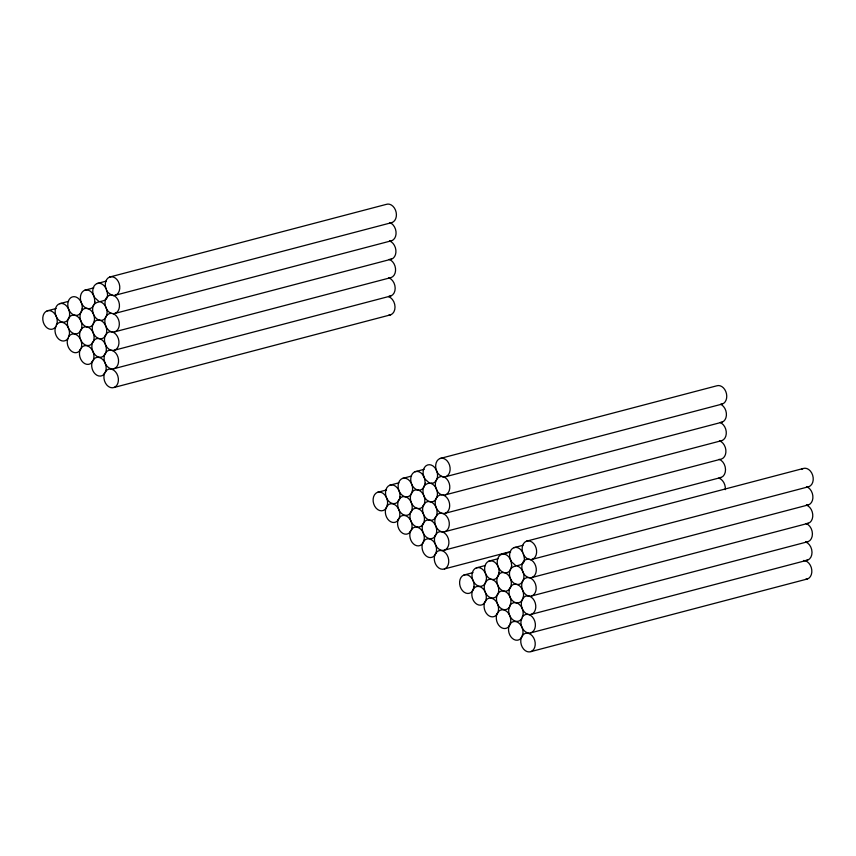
<?xml version="1.0" encoding="UTF-8"?>
<svg xmlns="http://www.w3.org/2000/svg" width="856" height="856" viewBox="0 0 856 856"><rect width="100%" height="100%" fill="white"/><g stroke="black" fill="none" stroke-linecap="round" stroke-linejoin="round"><path stroke-width="1.28" d="M56.41 324.991L57.727 323.504A9.534 7.073 75.3 0 1 65.762 324.189A9.534 7.073 75.3 0 1 69.443 334.075L67.26 340.891A9.534 7.073 75.3 0 0 70.941 350.778A9.534 7.073 75.3 0 0 78.977 351.474L81.213 348.039L81.673 345.77A9.534 7.073 75.3 0 0 77.992 335.884A9.534 7.073 75.3 0 0 69.957 335.188L68.641 336.686M55.833 326.596L54.517 328.094A9.534 7.073 75.3 0 1 43.356 322.38A9.534 7.073 75.3 0 1 48.942 310.557A9.534 7.073 75.3 0 1 57.213 322.391L55.03 329.207A9.534 7.073 75.3 0 0 58.711 339.094A9.534 7.073 75.3 0 0 66.747 339.779L68.063 338.291M522.331 617.048L523.647 615.56A9.534 7.073 75.3 0 1 534.807 621.274A9.534 7.073 75.3 0 1 529.222 633.087A9.534 7.073 75.3 0 1 520.951 621.263L523.134 614.447A9.534 7.073 75.3 0 0 519.442 604.561A9.534 7.073 75.3 0 0 511.417 603.865L510.101 605.363L508.721 609.568A9.534 7.073 75.3 0 0 512.402 619.455A9.534 7.073 75.3 0 0 520.437 620.14L521.753 618.653M109.664 277.044L386.27 204.381A9.534 7.073 75.3 0 1 396.135 212.234A9.534 7.073 75.3 0 1 390.218 222.849L389.651 222.56M99.157 301.676L94.31 297.3L92.812 292.602A9.534 7.073 75.3 0 1 97.103 283.529L106.144 281.153M84.744 290.238L93.786 287.862M59.513 303.72L68.555 301.344M47.123 310.878L56.164 308.502M115.432 295.192L392.048 222.539M115.1 313.371L391.716 240.707M114.972 331.764L391.588 259.111M114.597 350.179L391.213 277.526A9.534 7.073 75.3 0 0 395.504 268.452A9.534 7.073 75.3 0 0 389.148 259.379M114.201 368.636L390.817 295.973M114.051 387.479L390.657 314.815M440.005 458.516L716.622 385.853A9.534 7.073 75.3 0 1 726.477 393.717A9.534 7.073 75.3 0 1 720.57 404.332L721.843 404.974A9.534 7.073 75.3 0 1 726.38 415.545A9.534 7.073 75.3 0 1 720.238 422.5L721.715 423.378A9.534 7.073 75.3 0 1 726.252 433.949A9.534 7.073 75.3 0 1 720.11 440.904M415.085 471.71L424.137 469.334M402.491 478.44L411.533 476.054M389.855 485.192L398.907 482.816M377.475 492.35L386.516 489.974M445.783 476.664L722.389 404.011M445.452 494.843L722.057 422.19M445.323 513.247L721.929 440.583M444.949 531.662L721.565 458.998A9.534 7.073 75.3 0 0 725.845 449.924A9.534 7.073 75.3 0 0 719.5 440.851M444.553 550.108L721.159 477.445M526.494 541.185L803.11 468.521M515.997 565.816L511.139 561.44L509.652 556.742A9.534 7.073 75.3 0 1 513.942 547.669L522.984 545.293M444.392 568.951L510.315 551.639M501.573 554.378L510.625 552.002M488.979 561.097L498.021 558.722M476.343 567.86L485.395 565.484M463.952 575.018L473.004 572.643M532.272 559.332L808.877 486.679M531.94 577.511L808.546 504.847M531.811 595.904L808.417 523.251M531.437 614.319L808.043 541.666M531.041 632.777L807.647 560.113M530.88 651.619L807.486 578.956M389.544 240.975L389.897 241.028A9.534 7.073 75.3 0 0 396.039 234.073A9.534 7.073 75.3 0 0 391.492 223.502L390.218 222.849M806.384 505.115L806.727 505.168A9.534 7.073 75.3 0 0 812.868 498.213A9.534 7.073 75.3 0 0 808.332 487.642L806.491 486.7M389.523 240.964L391.363 241.906A9.534 7.073 75.3 0 1 395.9 252.466A9.534 7.073 75.3 0 1 389.758 259.432M806.363 505.104L808.203 506.035A9.534 7.073 75.3 0 1 812.74 516.607A9.534 7.073 75.3 0 1 806.598 523.572M100.687 301.933C107.053 304.511 109.408 314.248 104.368 319.138A9.534 7.073 75.3 0 1 96.332 318.453A9.534 7.073 75.3 0 1 92.651 308.567C93.561 296.583 111.719 306.919 106.647 290.173M112.917 313.617L114.758 314.559A9.534 7.073 75.3 0 1 119.038 326.671A9.534 7.073 75.3 0 1 110.638 331.518A9.534 7.073 75.3 0 1 104.881 320.251C104.967 316.067 108.969 311.959 113.281 313.692A9.534 7.073 75.3 0 0 119.423 306.737A9.534 7.073 75.3 0 0 114.886 296.165C110.734 294.881 106.572 292.784 105.673 287.916A9.534 7.073 75.3 0 0 97.103 283.529M111.387 313.371C103.811 310.803 102.046 296.24 111.152 294.903L113.613 295.513A9.534 7.073 75.3 0 0 119.722 286.118A9.534 7.073 75.3 0 0 111.483 276.723A9.534 7.073 75.3 0 0 105.374 286.107L105.887 288.547M431.039 483.405C437.405 485.983 439.759 495.72 434.72 500.621A9.534 7.073 75.3 0 1 426.684 499.925A9.534 7.073 75.3 0 1 423.003 490.039C423.014 484.336 428.514 482.345 433.222 483.159C438.347 480.815 438.454 473.743 436.014 469.388A9.534 7.073 75.3 0 0 427.454 465.001A9.534 7.073 75.3 0 0 423.164 474.074L424.651 478.772L429.509 483.148M443.269 495.089L445.099 496.031A9.534 7.073 75.3 0 1 449.389 508.143A9.534 7.073 75.3 0 1 440.979 512.99A9.534 7.073 75.3 0 1 435.233 501.734C435.319 497.539 439.321 493.441 443.633 495.164A9.534 7.073 75.3 0 0 449.775 488.209A9.534 7.073 75.3 0 0 445.238 477.637C440.316 476.621 436.068 472.951 435.725 467.579A9.534 7.073 75.3 0 1 441.835 458.195A9.534 7.073 75.3 0 1 450.074 467.601A9.534 7.073 75.3 0 1 443.964 476.985L441.503 476.375C432.398 477.712 434.153 492.275 441.739 494.843M517.527 566.073C523.893 568.652 526.247 578.389 521.208 583.278A9.534 7.073 75.3 0 1 513.172 582.594A9.534 7.073 75.3 0 1 509.491 572.707C510.401 560.723 528.548 571.059 523.476 554.313M522.727 552.687L522.214 550.248A9.534 7.073 75.3 0 1 528.323 540.864A9.534 7.073 75.3 0 1 536.562 550.258A9.534 7.073 75.3 0 1 530.452 559.653C526.365 559.46 523.572 555.683 522.502 552.056A9.534 7.073 75.3 0 0 513.942 547.669M805.988 523.519A9.534 7.073 75.3 0 1 812.419 533.823A9.534 7.073 75.3 0 1 806.224 541.987M803.538 560.487A9.534 7.073 75.3 0 1 811.777 569.893A9.534 7.073 75.3 0 1 805.667 579.277M805.592 541.966A9.534 7.073 75.3 0 1 812.012 552.27A9.534 7.073 75.3 0 1 805.828 560.434M801.484 469.463A9.534 7.073 75.3 0 1 812.644 475.176A9.534 7.073 75.3 0 1 807.058 486.989M718.944 478.14A9.534 7.073 75.3 0 1 725.321 489.653M719.104 459.298A9.534 7.073 75.3 0 1 725.524 469.602A9.534 7.073 75.3 0 1 719.34 477.766M388.592 296.668A9.534 7.073 75.3 0 1 395.023 306.972A9.534 7.073 75.3 0 1 388.838 315.136M388.752 277.825A9.534 7.073 75.3 0 1 395.183 288.13A9.534 7.073 75.3 0 1 388.988 296.294M67.881 319.78L67.421 322.049A9.534 7.073 75.3 0 0 71.102 331.935A9.534 7.073 75.3 0 0 79.137 332.62L81.374 329.185L81.834 326.928A9.534 7.073 75.3 0 0 78.153 317.041A9.534 7.073 75.3 0 0 70.117 316.346L67.881 319.78M69.603 315.233L69.143 317.501L66.907 320.936A9.534 7.073 75.3 0 1 55.736 315.222A9.534 7.073 75.3 0 1 61.332 303.399A9.534 7.073 75.3 0 1 69.603 315.233M80.507 313.029L80.047 315.286A9.534 7.073 75.3 0 0 83.728 325.173A9.534 7.073 75.3 0 0 91.763 325.869L93.079 324.37L94.46 320.165A9.534 7.073 75.3 0 0 90.779 310.279A9.534 7.073 75.3 0 0 82.743 309.583L80.507 313.029M82.23 308.47L80.849 312.686L79.533 314.173A9.534 7.073 75.3 0 1 68.373 308.46A9.534 7.073 75.3 0 1 73.958 296.647A9.534 7.073 75.3 0 1 82.23 308.47M80.111 331.475L79.651 333.733A9.534 7.073 75.3 0 0 83.332 343.63A9.534 7.073 75.3 0 0 91.367 344.315L93.604 340.881L94.064 338.612A9.534 7.073 75.3 0 0 90.383 328.725A9.534 7.073 75.3 0 0 82.347 328.041L80.111 331.475M79.95 350.318L79.49 352.586A9.534 7.073 75.3 0 0 83.171 362.473A9.534 7.073 75.3 0 0 91.207 363.158L93.443 359.723L93.903 357.455A9.534 7.073 75.3 0 0 90.222 347.568A9.534 7.073 75.3 0 0 82.187 346.883L79.95 350.318M94.834 301.751L94.374 304.019L92.138 307.454A9.534 7.073 75.3 0 1 82.358 304.693A9.534 7.073 75.3 0 1 82.197 292.11A9.534 7.073 75.3 0 1 91.945 292.677L94.288 296.882L94.834 301.751M92.737 324.713L92.277 326.981A9.534 7.073 75.3 0 0 95.958 336.868A9.534 7.073 75.3 0 0 103.993 337.553L106.23 334.118L106.69 331.861A9.534 7.073 75.3 0 0 103.009 321.963A9.534 7.073 75.3 0 0 94.973 321.278L92.737 324.713M92.341 343.16L91.881 345.428A9.534 7.073 75.3 0 0 95.562 355.315A9.534 7.073 75.3 0 0 103.597 356.01L105.834 352.565L106.294 350.307A9.534 7.073 75.3 0 0 102.613 340.421A9.534 7.073 75.3 0 0 94.577 339.725L92.341 343.16M92.181 362.013L91.72 364.271A9.534 7.073 75.3 0 0 95.401 374.158A9.534 7.073 75.3 0 0 103.437 374.853L105.673 371.418L106.133 369.15A9.534 7.073 75.3 0 0 102.453 359.263A9.534 7.073 75.3 0 0 94.417 358.568L92.181 362.013M104.967 336.408L104.507 338.666A9.534 7.073 75.3 0 0 112.778 350.5A9.534 7.073 75.3 0 0 118.374 338.687A9.534 7.073 75.3 0 0 107.203 332.973L104.967 336.408M104.571 354.855L104.111 357.123A9.534 7.073 75.3 0 0 112.382 368.947A9.534 7.073 75.3 0 0 117.978 357.134A9.534 7.073 75.3 0 0 106.807 351.42L104.571 354.855M104.411 373.698L103.951 375.966A9.534 7.073 75.3 0 0 112.222 387.8A9.534 7.073 75.3 0 0 117.818 375.977A9.534 7.073 75.3 0 0 106.647 370.263L104.411 373.698M385.842 508.411L385.382 510.679A9.534 7.073 75.3 0 0 389.063 520.566A9.534 7.073 75.3 0 0 397.098 521.25L399.335 517.816L399.795 515.558A9.534 7.073 75.3 0 0 396.114 505.671A9.534 7.073 75.3 0 0 388.078 504.976L385.842 508.411M387.565 503.863L386.184 508.079L384.868 509.566A9.534 7.073 75.3 0 1 373.698 503.852A9.534 7.073 75.3 0 1 379.294 492.029A9.534 7.073 75.3 0 1 387.565 503.863M398.233 501.252L397.773 503.521A9.534 7.073 75.3 0 0 401.453 513.407A9.534 7.073 75.3 0 0 409.489 514.103L411.725 510.668L412.185 508.4A9.534 7.073 75.3 0 0 408.494 498.513A9.534 7.073 75.3 0 0 400.469 497.818L398.233 501.252M399.955 496.705L399.495 498.973L397.259 502.408A9.534 7.073 75.3 0 1 386.088 496.694A9.534 7.073 75.3 0 1 391.684 484.87A9.534 7.073 75.3 0 1 399.955 496.705M398.072 520.106L397.612 522.374A9.534 7.073 75.3 0 0 401.293 532.261A9.534 7.073 75.3 0 0 409.329 532.946L411.565 529.511L412.025 527.243A9.534 7.073 75.3 0 0 408.344 517.356A9.534 7.073 75.3 0 0 400.308 516.671L398.072 520.106M410.859 494.5L410.399 496.769A9.534 7.073 75.3 0 0 414.079 506.656A9.534 7.073 75.3 0 0 422.115 507.341L424.351 503.906L424.811 501.637A9.534 7.073 75.3 0 0 421.131 491.751A9.534 7.073 75.3 0 0 413.095 491.066L410.859 494.5M412.581 489.953L411.201 494.158L409.885 495.656A9.534 7.073 75.3 0 1 398.714 489.942A9.534 7.073 75.3 0 1 404.31 478.119A9.534 7.073 75.3 0 1 412.581 489.953M410.463 512.947L410.003 515.216A9.534 7.073 75.3 0 0 413.683 525.103A9.534 7.073 75.3 0 0 421.719 525.787L423.955 522.353L424.416 520.084A9.534 7.073 75.3 0 0 420.724 510.197A9.534 7.073 75.3 0 0 412.699 509.513L410.463 512.947M410.302 531.79L409.842 534.058A9.534 7.073 75.3 0 0 413.523 543.945A9.534 7.073 75.3 0 0 421.559 544.641L422.875 543.143L424.255 538.938A9.534 7.073 75.3 0 0 420.574 529.051A9.534 7.073 75.3 0 0 412.539 528.355L410.302 531.79M425.186 483.223L423.806 487.439L422.49 488.926A9.534 7.073 75.3 0 1 412.71 486.165A9.534 7.073 75.3 0 1 412.549 473.582A9.534 7.073 75.3 0 1 422.297 474.149L424.63 478.365L425.186 483.223M423.089 506.185L422.629 508.453A9.534 7.073 75.3 0 0 426.309 518.34A9.534 7.073 75.3 0 0 434.345 519.036L436.581 515.59L437.041 513.332A9.534 7.073 75.3 0 0 433.361 503.446A9.534 7.073 75.3 0 0 425.325 502.75L423.089 506.185M422.693 524.642L422.233 526.9A9.534 7.073 75.3 0 0 425.914 536.787A9.534 7.073 75.3 0 0 433.949 537.482L436.185 534.048L436.646 531.779A9.534 7.073 75.3 0 0 432.965 521.893A9.534 7.073 75.3 0 0 424.929 521.197L422.693 524.642M422.532 543.485L422.072 545.754A9.534 7.073 75.3 0 0 425.753 555.64A9.534 7.073 75.3 0 0 433.789 556.325L436.025 552.89L436.485 550.622A9.534 7.073 75.3 0 0 432.804 540.735A9.534 7.073 75.3 0 0 424.769 540.05L422.532 543.485M435.319 517.88L434.859 520.148A9.534 7.073 75.3 0 0 443.13 531.972A9.534 7.073 75.3 0 0 448.726 520.159A9.534 7.073 75.3 0 0 437.555 514.445L435.319 517.88M434.923 536.327L434.463 538.595A9.534 7.073 75.3 0 0 442.734 550.429A9.534 7.073 75.3 0 0 448.319 538.606A9.534 7.073 75.3 0 0 437.159 532.892L434.923 536.327M434.762 555.17L434.302 557.438A9.534 7.073 75.3 0 0 442.573 569.272A9.534 7.073 75.3 0 0 448.17 557.449A9.534 7.073 75.3 0 0 436.999 551.735L434.762 555.17M472.33 591.079L471.87 593.347A9.534 7.073 75.3 0 0 475.551 603.234A9.534 7.073 75.3 0 0 483.587 603.919L485.823 600.484L486.283 598.216A9.534 7.073 75.3 0 0 482.602 588.329A9.534 7.073 75.3 0 0 474.566 587.644L472.33 591.079M474.053 586.531L472.673 590.736L471.356 592.234A9.534 7.073 75.3 0 1 460.186 586.52A9.534 7.073 75.3 0 1 465.782 574.697A9.534 7.073 75.3 0 1 474.053 586.531M484.71 583.92L484.261 586.189A9.534 7.073 75.3 0 0 487.941 596.076A9.534 7.073 75.3 0 0 495.977 596.76L498.213 593.326L498.674 591.068A9.534 7.073 75.3 0 0 494.982 581.171A9.534 7.073 75.3 0 0 486.957 580.486L484.71 583.92M486.443 579.373L485.063 583.578L483.747 585.076A9.534 7.073 75.3 0 1 472.576 579.362A9.534 7.073 75.3 0 1 478.162 567.539A9.534 7.073 75.3 0 1 486.443 579.373M484.56 602.774L484.1 605.032A9.534 7.073 75.3 0 0 487.781 614.918A9.534 7.073 75.3 0 0 495.817 615.614L498.053 612.179L498.513 609.911A9.534 7.073 75.3 0 0 494.832 600.024A9.534 7.073 75.3 0 0 486.797 599.328L484.56 602.774M497.347 577.169L496.887 579.426A9.534 7.073 75.3 0 0 500.567 589.313A9.534 7.073 75.3 0 0 508.603 590.009L510.839 586.574L511.3 584.306A9.534 7.073 75.3 0 0 507.619 574.419A9.534 7.073 75.3 0 0 499.583 573.723L497.347 577.169M499.069 572.611L497.689 576.826L496.373 578.314A9.534 7.073 75.3 0 1 485.202 572.6A9.534 7.073 75.3 0 1 490.798 560.787A9.534 7.073 75.3 0 1 499.069 572.611M496.951 595.615L496.491 597.873A9.534 7.073 75.3 0 0 500.172 607.76A9.534 7.073 75.3 0 0 508.207 608.456L509.523 606.968L510.904 602.752A9.534 7.073 75.3 0 0 507.212 592.866A9.534 7.073 75.3 0 0 499.187 592.181L496.951 595.615M496.79 614.458L496.33 616.727A9.534 7.073 75.3 0 0 500.011 626.613A9.534 7.073 75.3 0 0 508.047 627.298L509.363 625.811L510.743 621.595A9.534 7.073 75.3 0 0 507.062 611.708A9.534 7.073 75.3 0 0 499.027 611.024L496.79 614.458M511.674 565.891L510.294 570.096L508.978 571.594A9.534 7.073 75.3 0 1 499.198 568.833A9.534 7.073 75.3 0 1 499.037 556.25A9.534 7.073 75.3 0 1 508.785 556.817L511.118 561.022L511.674 565.891M509.577 588.853L509.117 591.122A9.534 7.073 75.3 0 0 512.798 601.008A9.534 7.073 75.3 0 0 520.833 601.693L522.149 600.206L523.53 595.99A9.534 7.073 75.3 0 0 519.849 586.103A9.534 7.073 75.3 0 0 511.813 585.418L509.577 588.853M509.02 626.153L508.56 628.411A9.534 7.073 75.3 0 0 512.241 638.298A9.534 7.073 75.3 0 0 520.277 638.993L521.593 637.495L522.973 633.29A9.534 7.073 75.3 0 0 519.292 623.403A9.534 7.073 75.3 0 0 511.257 622.708L509.02 626.153M522.31 563.73C520.555 569.358 523.701 577.233 530.121 577.832A9.534 7.073 75.3 0 0 536.263 570.866A9.534 7.073 75.3 0 0 531.715 560.306C528.377 557.705 523.294 559.621 522.31 563.73M522.181 582.134L521.721 584.391A9.534 7.073 75.3 0 0 527.467 595.658A9.534 7.073 75.3 0 0 535.877 590.811A9.534 7.073 75.3 0 0 531.587 578.699C528.238 576.024 523.177 578.078 522.181 582.134M521.807 600.548L521.347 602.806A9.534 7.073 75.3 0 0 529.618 614.64A9.534 7.073 75.3 0 0 535.203 602.817A9.534 7.073 75.3 0 0 524.043 597.103L521.807 600.548M521.25 637.838L520.79 640.106A9.534 7.073 75.3 0 0 529.062 651.94A9.534 7.073 75.3 0 0 534.647 640.117A9.534 7.073 75.3 0 0 523.487 634.403L521.25 637.838"/></g></svg>
